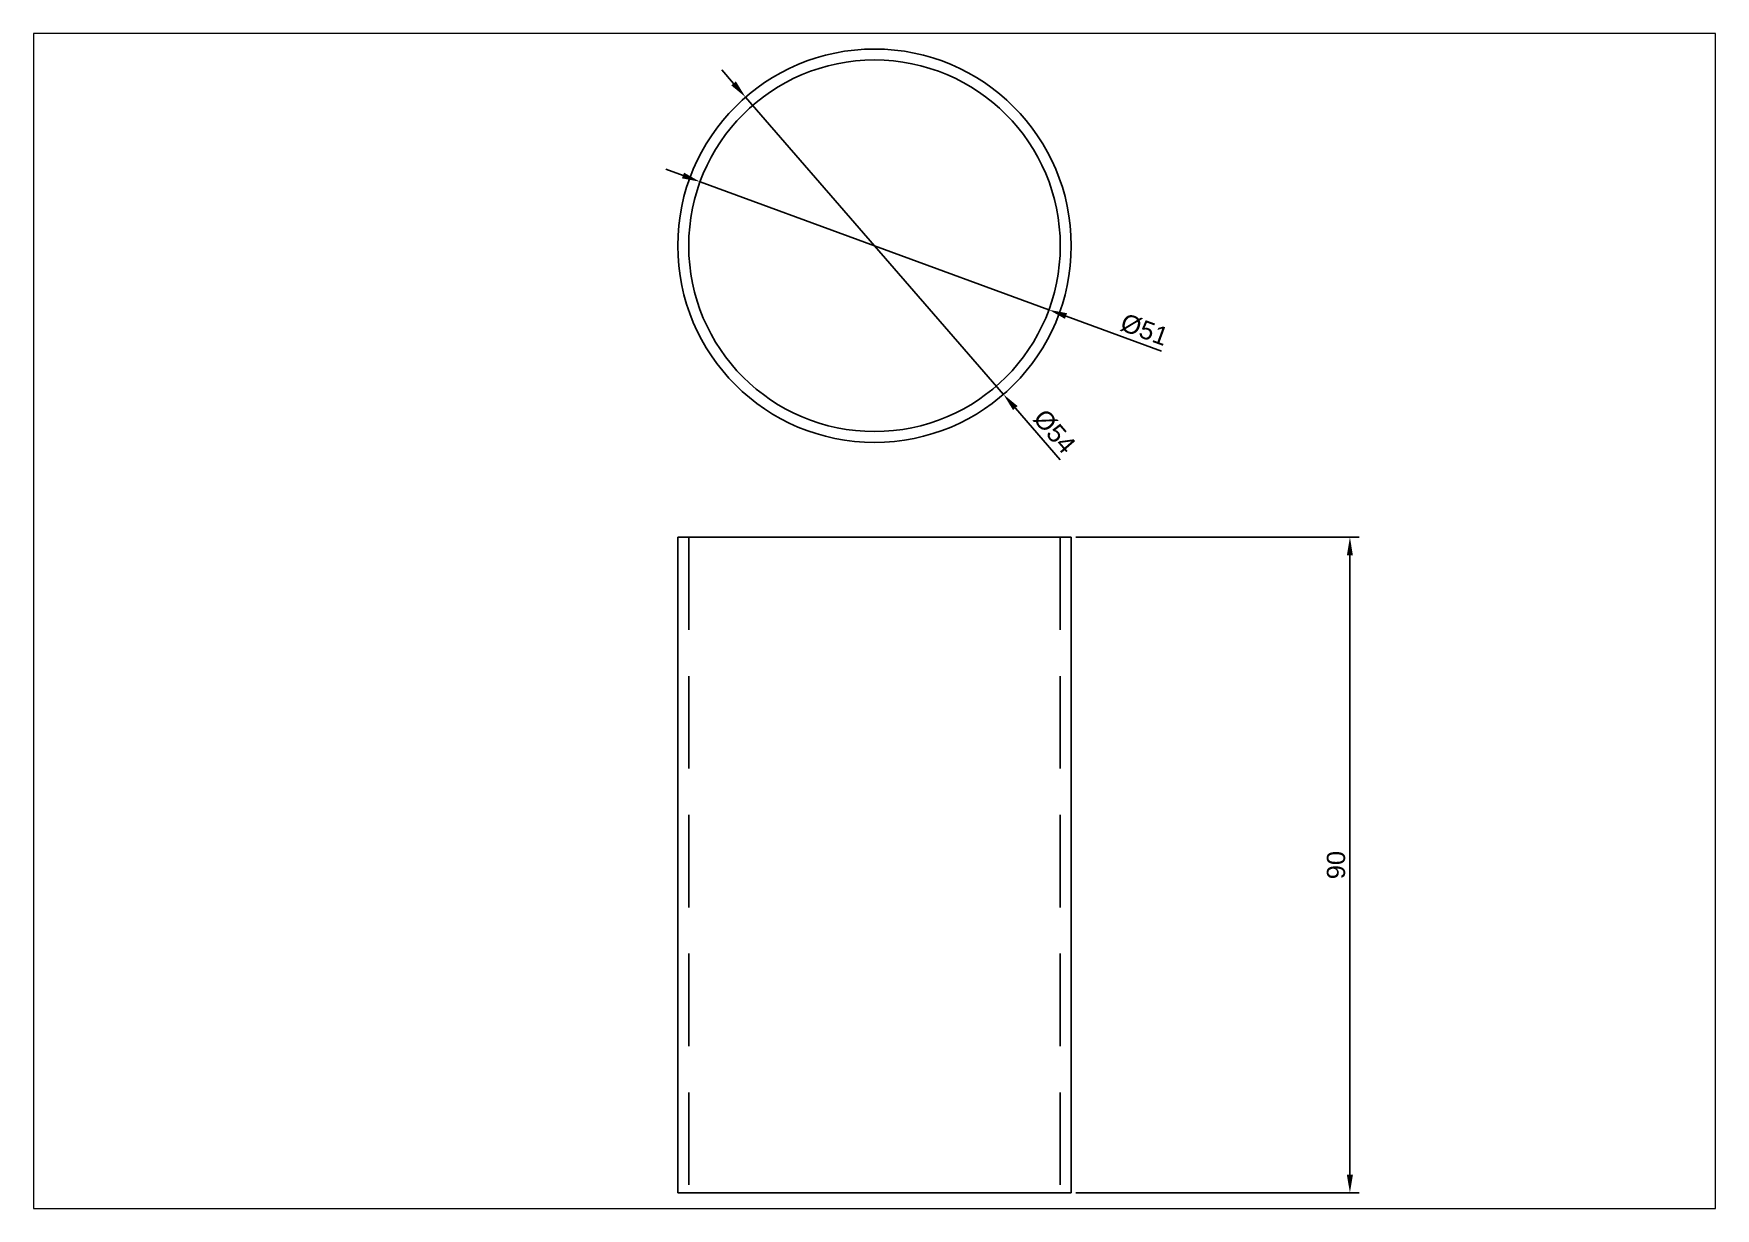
# Paper-space layout 'Sheet1' of a CAD drawing. Header units: millimetres. Extents: x 59 to 290, y 41 to 202.
# The model-space entities are those that its viewports show. They can reach past a viewport. Long polylines and large blocks are cut down to what shows.
import ezdxf

# ---------------------------------------------------------------- set-up
doc = ezdxf.new("R2010")
doc.units = ezdxf.units.MM
doc.linetypes.add('DASH2', pattern=[19.05, 12.7, -6.35])
doc.layers.add('Dim', color=5, linetype='Continuous')
doc.layers.add('Hidden', color=2, linetype='DASH2')
doc.styles.get("Standard").update_dxf_attribs({"font": 'arial.ttf'})
doc.dimstyles.new('ISO-25', dxfattribs={"dimtxt": 2.5, "dimasz": 2.5, "dimexe": 1.25, "dimexo": 0.625, "dimtad": 1, "dimtxsty": 'Standard', "dimcen": 2.5, "dimadec": 0, "dimazin": 0, "dimtfac": 1, "dimtmove": 0, "dimatfit": 3, "dimfxl": 1, "dimarcsym": 0})

# ---------------------------------------------------------------- blocks, each defined once
blk = doc.blocks.new('*D1')
at = {"layer": 'Defpoints', "color": 0}
for p in [(201.17, 133.22), (239.43, 133.22), (201.17, 43.22)]:
    blk.add_point(p, dxfattribs=at)
at = {"layer": 'Dim', "color": 0, "lineweight": -2}
for p, q in [((201.8, 133.22), (240.68, 133.22)), ((239.43, 45.72), (239.43, 130.72)), ((201.8, 43.22), (240.68, 43.22))]:
    blk.add_line(p, q, dxfattribs=at)
at = {"layer": 'Dim', "color": 0}
for points in [[(239.84, 130.72), (239.01, 130.72), (239.43, 133.22)], [(239.01, 45.72), (239.84, 45.72), (239.43, 43.22)]]:
    blk.add_solid(points, dxfattribs=at)
at = {"layer": 'Dim', "color": 0, "insert": (237.53, 88.22), "char_height": 2.5, "attachment_point": 5, "rotation": 90}
blk.add_mtext('90', dxfattribs=at)
blk = doc.blocks.new('*D2')
at = {"layer": 'Defpoints', "color": 0}
for p in [(156.48, 193.62), (191.87, 152.83)]:
    blk.add_point(p, dxfattribs=at)
at = {"layer": 'Dim', "color": 0, "lineweight": -2}
for p, q in [((154.84, 195.5), (153.2, 197.39)), ((156.48, 193.62), (191.87, 152.83)), ((193.51, 150.94), (199.65, 143.86))]:
    blk.add_line(p, q, dxfattribs=at)
at = {"layer": 'Dim', "color": 0}
for points in [[(154.52, 195.23), (155.15, 195.78), (156.48, 193.62)], [(193.82, 151.22), (193.19, 150.67), (191.87, 152.83)]]:
    blk.add_solid(points, dxfattribs=at)
at = {"layer": 'Dim', "color": 0, "insert": (198.87, 147.73), "char_height": 2.5, "attachment_point": 5, "rotation": 310.9528}
blk.add_mtext('%%c54', dxfattribs=at)
blk = doc.blocks.new('*D3')
at = {"layer": 'Defpoints', "color": 0}
for p in [(150.23, 182.01), (198.11, 164.44)]:
    blk.add_point(p, dxfattribs=at)
at = {"layer": 'Dim', "color": 0, "lineweight": -2}
for p, q in [((147.89, 182.87), (145.54, 183.73)), ((150.23, 182.01), (198.11, 164.44)), ((200.46, 163.58), (213.56, 158.77))]:
    blk.add_line(p, q, dxfattribs=at)
at = {"layer": 'Dim', "color": 0}
for points in [[(147.74, 182.48), (148.03, 183.26), (150.23, 182.01)], [(200.6, 163.97), (200.32, 163.19), (198.11, 164.44)]]:
    blk.add_solid(points, dxfattribs=at)
at = {"layer": 'Dim', "color": 0, "insert": (211.23, 161.7), "char_height": 2.5, "attachment_point": 5, "rotation": 339.8494}
blk.add_mtext('%%c51', dxfattribs=at)

msp = doc.modelspace()

# ---------------------------------------------------------------- linework, layer by layer
for p, q in [((43, 110), (43, 20)), ((97, 110), (43, 110)), ((97, 20), (97, 110)), ((43, 20), (97, 20))]:
    msp.add_line(p, q)
for radius in [27, 25.5]:
    msp.add_circle((70, 150), radius)
at = {"layer": 'Hidden'}
for p, q in [((44.5, 110), (44.5, 20)), ((95.5, 110), (95.5, 20))]:
    msp.add_line(p, q, dxfattribs=at)

psp = doc.layouts.new('Sheet1')

# ---------------------------------------------------------------- dimensions: what is measured, and where the dimension line sits
at = {"layer": 'Dim'}
for p1, p2, picture, middle in [((156.477, 193.616), (191.871, 152.832), '*D2', (197.401, 146.46)), ((150.235, 182.008), (198.113, 164.44), '*D3', (210.559, 159.873))]:
    dim = psp.add_diameter_dim_2p(p1=p1, p2=p2, dimstyle='ISO-25', override={"dimlfac": -1}, dxfattribs=at)
    dim.commit()
    dim.dimension.update_dxf_attribs({"geometry": picture, "text_midpoint": middle, "dimtype": 163})
dim = psp.add_linear_dim(base=(239.428, 133.224), p1=(201.174, 43.224), p2=(201.174, 133.224), angle=90, dimstyle='ISO-25', override={"dimlfac": -1}, dxfattribs=at)
dim.commit()
dim.dimension.update_dxf_attribs({"geometry": '*D1', "text_midpoint": (237.527, 88.224)})

# ---------------------------------------------------------------- viewports
at = {"layer": '0'}
psp.add_viewport(center=(174.174, 121.724), size=(230.832, 161.232), view_center_point=(70, 98.5), view_height=161.232, dxfattribs=at)

doc.saveas('drawing.dxf')
